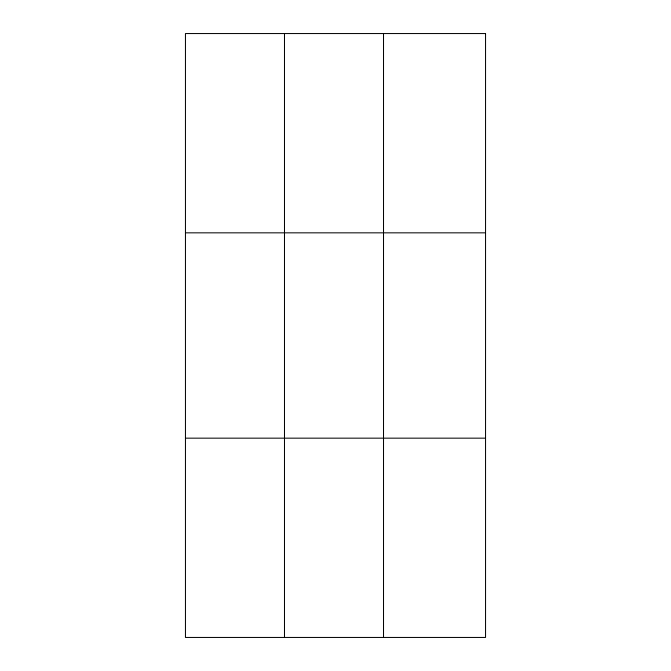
<?xml version="1.0" encoding="UTF-8"?>
<svg xmlns="http://www.w3.org/2000/svg" width="671" height="671" viewBox="0 0 671 671"><rect width="100%" height="100%" fill="white"/><g stroke="black" fill="none" stroke-linecap="round" stroke-linejoin="round"><path stroke-width="1.01" d="M284.487 637.45L284.487 33.55M383.518 637.45L383.518 33.55M185.456 232.837L485.544 232.837M185.456 438.163L485.544 438.163M485.544 33.55L485.544 637.45L185.456 637.45L185.456 33.55L485.544 33.55"/></g></svg>
